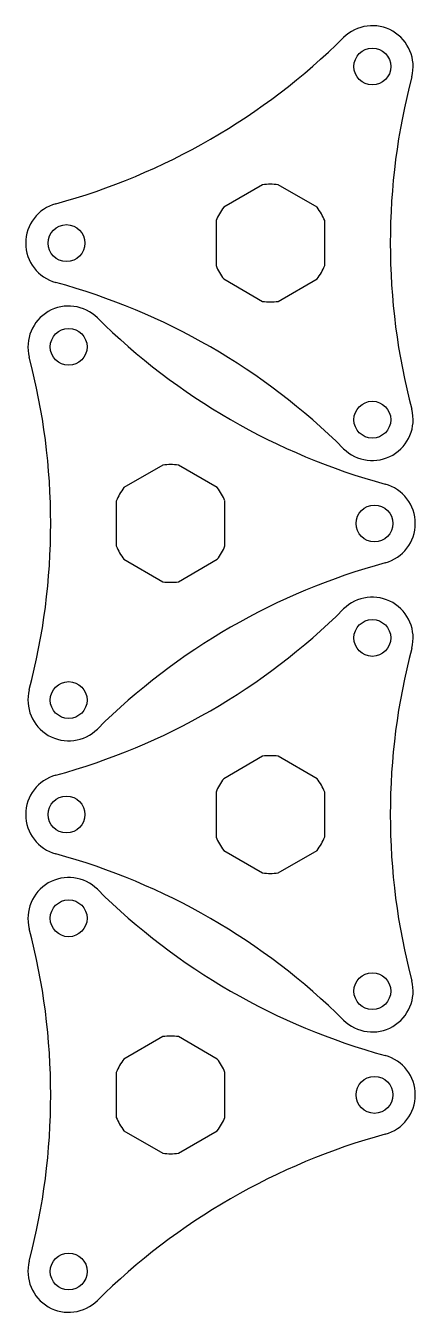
# Model space of a CAD drawing. Header units: inches. Extents: x 2.04 to 3.83, y 1.91 to 7.82.
import ezdxf

# ---------------------------------------------------------------- set-up
doc = ezdxf.new("R2010")
doc.units = ezdxf.units.IN
doc.header["$MEASUREMENT"] = 0
doc.layers.add('1', color=1, linetype='Continuous', lineweight=25, true_color=0xff0000)

msp = doc.modelspace()

# ---------------------------------------------------------------- linework, layer by layer
at = {"layer": '1', "color": 7}
for p, q in [((3.1294, 7.0902), (2.9506, 6.987)), ((3.3794, 6.987), (3.2006, 7.0902)), ((2.915, 6.9253), (2.915, 6.7189)), ((3.415, 6.7189), (3.415, 6.9253)), ((2.9506, 6.6572), (3.1294, 6.554)), ((3.2006, 6.554), (3.3794, 6.6572)), ((2.6706, 5.8013), (2.4918, 5.6981)), ((2.9206, 5.6981), (2.7418, 5.8013)), ((2.4562, 5.6364), (2.4562, 5.43)), ((2.9562, 5.43), (2.9562, 5.6364)), ((2.4918, 5.3683), (2.6706, 5.2651)), ((2.7418, 5.2651), (2.9206, 5.3683)), ((3.1294, 4.463), (2.9506, 4.3598)), ((3.3794, 4.3598), (3.2006, 4.463)), ((2.915, 4.2981), (2.915, 4.0916)), ((3.415, 4.0916), (3.415, 4.2981)), ((2.9506, 4.03), (3.1294, 3.9267)), ((3.2006, 3.9267), (3.3794, 4.03)), ((2.6706, 3.1741), (2.4918, 3.0709)), ((2.9206, 3.0709), (2.7418, 3.1741)), ((2.4562, 3.0092), (2.4562, 2.8028)), ((2.9562, 2.8028), (2.9562, 3.0092)), ((2.4918, 2.7411), (2.6706, 2.6379)), ((2.7418, 2.6379), (2.9206, 2.7411))]:
    msp.add_line(p, q, dxfattribs=at)
for centre, radius in [((3.6338, 7.634), 0.0848), ((2.2275, 6.8221), 0.0848), ((2.2375, 6.3451), 0.0847), ((3.6338, 6.0102), 0.0847), ((3.6437, 5.5332), 0.0847), ((3.6338, 5.0068), 0.0847), ((2.2375, 4.7213), 0.0847), ((2.2275, 4.1949), 0.0848), ((2.2375, 3.7179), 0.0847), ((3.6338, 3.383), 0.0847), ((3.6437, 2.906), 0.0848), ((2.2375, 2.0941), 0.0848)]:
    msp.add_circle(centre, radius, dxfattribs=at)
for centre, radius, start, end in [((3.6338, 7.634), 0.1875, 345.2525, 134.7475), ((1.3884, 9.8992), 3.0019, 285.2525, 314.7475), ((6.7181, 6.8221), 3.0019, 165.2525, 194.7475), ((3.165, 6.8221), 0.2705, 82.4356, 97.5643), ((2.2275, 6.8221), 0.1875, 105.2525, 254.7475), ((3.165, 6.8221), 0.2705, 142.4356, 157.5643), ((3.165, 6.8221), 0.2705, 22.4357, 37.5643), ((3.165, 6.8221), 0.2705, 202.4357, 217.5644), ((3.165, 6.8221), 0.2705, 322.4357, 337.5643), ((1.3884, 3.745), 3.0019, 45.2525, 74.7475), ((2.2375, 6.3451), 0.1875, 45.2525, 194.7475), ((3.165, 6.8221), 0.2705, 262.4357, 277.5643), ((4.4828, 8.6103), 3.0019, 225.2525, 254.7475), ((-0.8469, 5.5332), 3.0019, 345.2525, 14.7475), ((3.6338, 6.0102), 0.1875, 225.2525, 14.7475), ((2.7062, 5.5332), 0.2705, 82.4357, 97.5643), ((2.7062, 5.5332), 0.2705, 142.4357, 157.5644), ((2.7062, 5.5332), 0.2705, 22.4357, 37.5643), ((3.6437, 5.5332), 0.1875, 285.2526, 74.7475), ((2.7062, 5.5332), 0.2705, 202.4356, 217.5644), ((2.7062, 5.5332), 0.2705, 322.4356, 337.5643), ((4.4828, 2.4561), 3.0019, 105.2525, 134.7475), ((2.7062, 5.5332), 0.2705, 262.4357, 277.5643), ((3.6338, 5.0068), 0.1875, 345.2526, 134.7475), ((1.3884, 7.2719), 3.0019, 285.2525, 314.7475), ((6.7181, 4.1949), 3.0019, 165.2525, 194.7475), ((2.2375, 4.7213), 0.1875, 165.2526, 314.7475), ((3.165, 4.1949), 0.2705, 82.4357, 97.5643), ((2.2275, 4.1949), 0.1875, 105.2525, 254.7475), ((3.165, 4.1949), 0.2705, 142.4357, 157.5643), ((3.165, 4.1949), 0.2705, 22.4357, 37.5643), ((3.165, 4.1949), 0.2705, 202.4357, 217.5644), ((3.165, 4.1949), 0.2705, 322.4357, 337.5644), ((1.3884, 1.1178), 3.0019, 45.2525, 74.7475), ((2.2375, 3.7179), 0.1875, 45.2525, 194.7475), ((3.165, 4.1949), 0.2705, 262.4357, 277.5643), ((4.4828, 5.9831), 3.0019, 225.2525, 254.7475), ((-0.8469, 2.906), 3.0019, 345.2525, 14.7475), ((3.6338, 3.383), 0.1875, 225.2525, 14.7475), ((2.7062, 2.906), 0.2705, 82.4357, 97.5643), ((3.6437, 2.906), 0.1875, 285.2526, 74.7475), ((2.7062, 2.906), 0.2705, 142.4357, 157.5643), ((2.7062, 2.906), 0.2705, 22.4357, 37.5644), ((2.7062, 2.906), 0.2705, 202.4357, 217.5643), ((2.7062, 2.906), 0.2705, 322.4357, 337.5643), ((4.4828, -0.1711), 3.0019, 105.2525, 134.7475), ((2.7062, 2.906), 0.2705, 262.4357, 277.5643), ((2.2375, 2.0941), 0.1875, 165.2525, 314.7475)]:
    msp.add_arc(centre, radius, start, end, dxfattribs=at)

doc.saveas('drawing.dxf')
